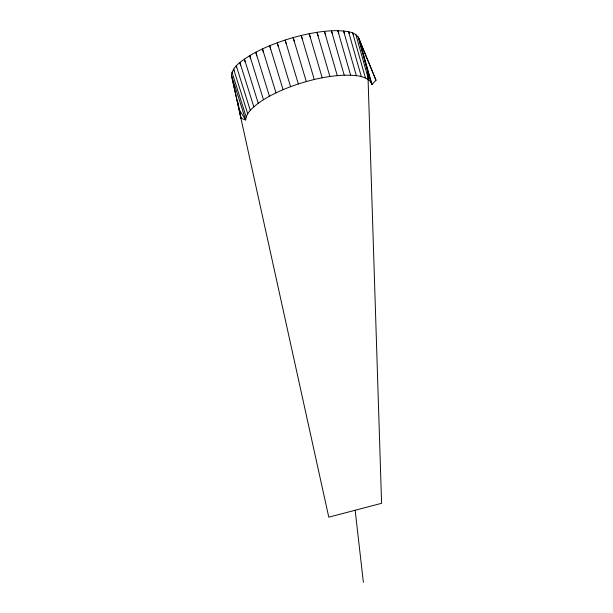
<?xml version="1.0" encoding="UTF-8"?>
<svg xmlns="http://www.w3.org/2000/svg" width="613" height="613" viewBox="0 0 613 613"><rect width="100%" height="100%" fill="white"/><g stroke="black" fill="none" stroke-linecap="round" stroke-linejoin="round"><path stroke-width="0.92" d="M370.834 81.966C364.168 74.817 353.226 75.361 344.222 75.184C328.599 75.813 313.205 79.215 298.347 83.958C284.263 88.686 270.387 94.586 258.242 103.26C252.855 107.582 246.349 112.562 245.66 119.979L241.001 118.179L231.407 75.024C233.078 65.652 242.549 60.526 249.752 55.599C263.299 47.622 278.087 41.968 293.152 37.6C307.695 33.592 322.676 30.612 337.817 30.65C345.111 31.24 355.739 30.941 359.095 38.925L376.007 80.272L371.984 84.533L370.834 81.966L357.992 36.542L376.007 80.272M238.564 108.516L245.66 119.979L231.407 75.024L328.783 517.173L381.592 503.296L367.861 72.158L359.095 38.925L371.984 84.533L367.861 72.158M353.372 34.673L352.659 32.918L365.448 77.974M349.241 33.47L348.544 31.723L361.325 76.602M344.606 33.623L343.564 30.964L356.352 75.675M338.828 33.294L337.817 30.65L350.621 75.2M332.376 33.416L331.395 30.773L344.222 75.184M325.702 34.918L324.407 31.332L337.28 75.614M318.216 35.899L316.967 32.32L329.894 76.487M310.4 37.286L309.197 33.707L322.185 77.782M302.37 39.063L301.221 35.477L314.277 79.475M250.296 110.325L236.281 65.859L236.656 67.698M247.729 113.727L233.622 69.108L233.99 70.97M231.982 72.181L246.165 116.968M253.828 106.823L239.905 62.488L240.495 65.277M258.242 103.26L244.418 59.047L245.031 61.813M263.475 99.712L249.752 55.599L250.38 58.342M269.421 96.226L255.805 52.197L256.694 55.898M294.255 41.194L293.152 37.6L306.293 81.544M275.996 92.854L262.479 48.887L263.406 52.565M283.083 89.659L269.666 45.73L270.632 49.377M290.57 86.678L277.252 42.764L278.264 46.396M298.347 83.958L285.122 40.037L286.179 43.653M355.831 34.535L368.635 79.767M237.875 102.218L241.001 118.179M355.157 510.246L363.379 582.35"/></g></svg>
